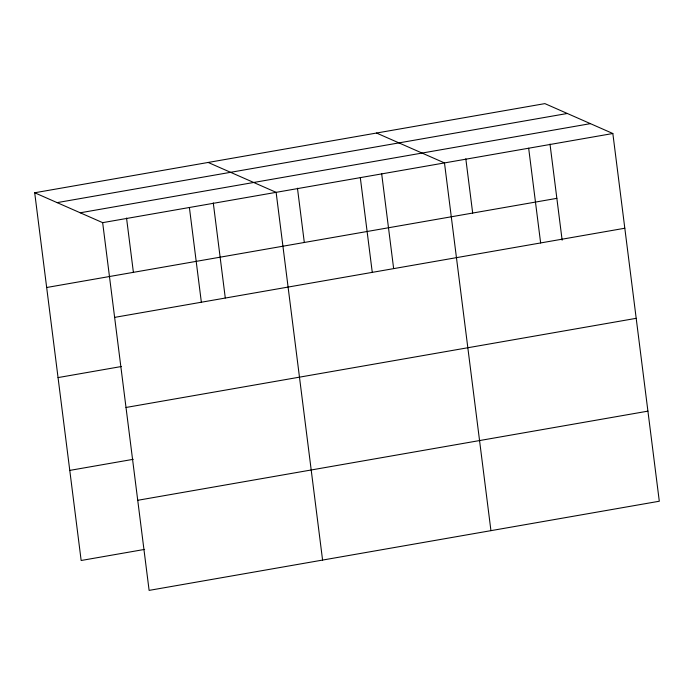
<?xml version="1.0" encoding="UTF-8"?>
<svg xmlns="http://www.w3.org/2000/svg" width="694" height="694" viewBox="0 0 694 694"><rect width="100%" height="100%" fill="white"/><g stroke="black" fill="none" stroke-linecap="round" stroke-linejoin="round"><path stroke-width="1.04" d="M34.7 192.767L544.885 103.614L612.845 133.508L659.3 501.233L149.115 590.386L102.66 222.653L34.7 192.767L81.155 560.492L144.621 549.405M57.125 202.622L567.31 113.478M80.235 212.789L590.421 123.645M102.66 222.653L612.845 133.508M46.672 287.498L556.848 198.345M114.631 317.384L624.808 228.239M58.044 377.588L121.511 366.493M126.004 407.473L636.19 318.329M69.773 470.402L133.239 459.315M137.733 500.296L647.918 411.143M376.521 133.031L444.481 162.925L490.936 530.658M208.165 162.457L276.125 192.342L322.58 560.075M549.995 144.066L562.14 240.176M528.663 148.212L540.635 242.943M465.813 158.77L472.675 213.058M381.631 173.483L393.637 268.526M360.307 177.629L372.27 272.36M297.457 188.195L304.31 242.475M213.275 202.9L225.281 297.943M189.393 207.497L201.355 302.228M126.542 218.055L133.395 272.343"/></g></svg>
